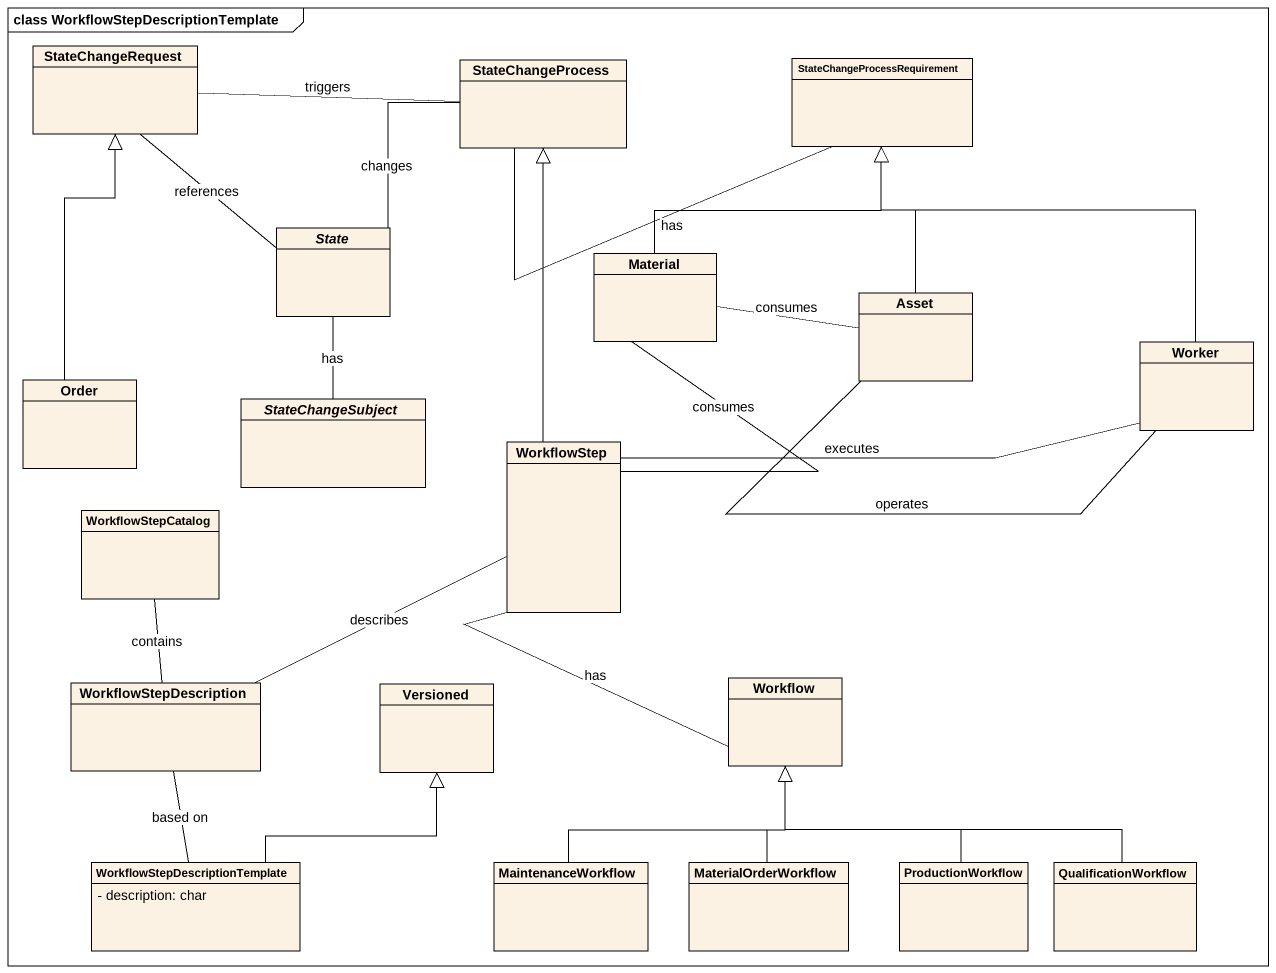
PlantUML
@startuml
mainframe class WorkflowStepDescriptionTemplate
hide circle
hide empty members
skinparam classAttributeIconSize 0
class StateChangeRequest
class StateChangeProcess
class "StateChangeProcessRequirement" as StateChangeProcessRequiremen
abstract class "State" as State_
class Material
class Asset
class Order
class Worker
abstract class StateChangeSubject
class WorkflowStep
class WorkflowStepCatalog
class WorkflowStepDescription
class Versioned
class Workflow
class "WorkflowStepDescriptionTemplate" as WorkflowStepDescriptionTempl {
  - description: char
}
class MaintenanceWorkflow
class MaterialOrderWorkflow
class ProductionWorkflow
class QualificationWorkflow
StateChangeRequest -right- StateChangeProcess : triggers
StateChangeRequest -- State_ : references
StateChangeProcess -right- StateChangeProcessRequiremen : has
StateChangeProcess -- State_ : changes
Material -up-|> StateChangeProcessRequiremen
Asset -up-|> StateChangeProcessRequiremen
Asset -left- Material : consumes
Order -up-|> StateChangeRequest
Worker -up-|> StateChangeProcessRequiremen
Worker -left- Asset : operates
Worker -left- WorkflowStep : executes
StateChangeSubject -up- State_ : has
WorkflowStep -up-|> StateChangeProcess
WorkflowStep -up- Material : consumes
WorkflowStepCatalog -- WorkflowStepDescription : contains
WorkflowStepDescription -right- WorkflowStep : describes
WorkflowStepDescription -- WorkflowStepDescriptionTempl : based on
Workflow -up- WorkflowStep : has
WorkflowStepDescriptionTempl -up-|> Versioned
MaintenanceWorkflow -up-|> Workflow
MaterialOrderWorkflow -up-|> Workflow
ProductionWorkflow -up-|> Workflow
QualificationWorkflow -left-|> Workflow
@enduml
